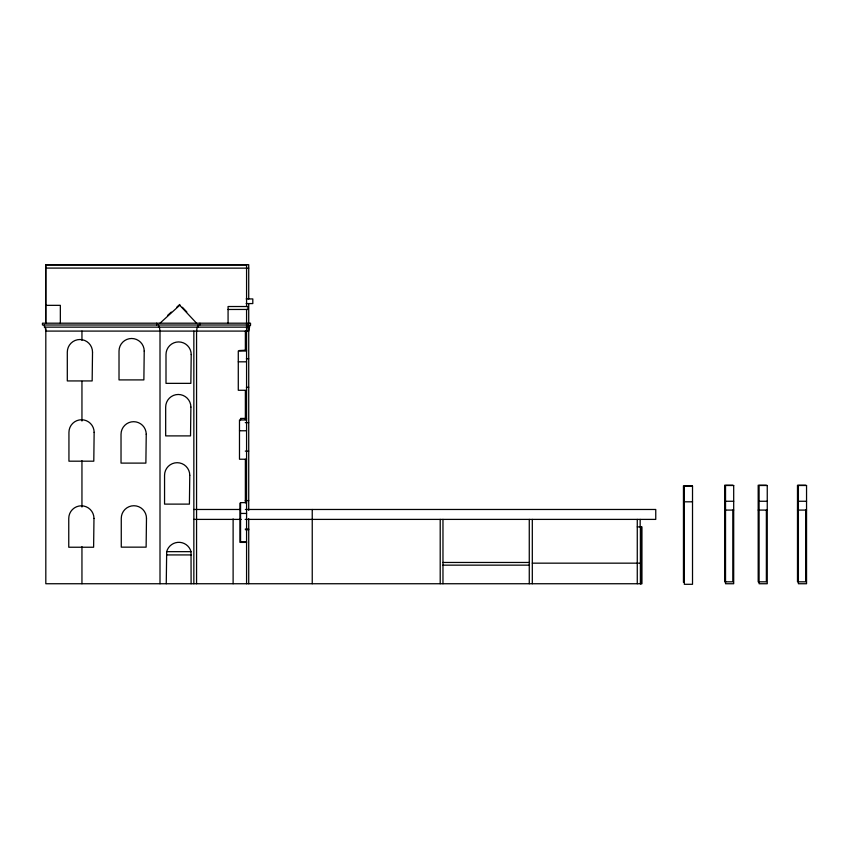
<?xml version="1.0" encoding="UTF-8"?>
<svg xmlns="http://www.w3.org/2000/svg" width="849" height="849" viewBox="0 0 849 849"><rect width="100%" height="100%" fill="white"/><g stroke="black" fill="none" stroke-linecap="round" stroke-linejoin="round"><path stroke-width="1.27" d="M191.099 583.741L191.036 551.659A12.608 12.608 0 0 0 166.68 551.659L166.255 583.741M246.571 331.089L247.165 327.035M249.33 327.035L248.725 331.089L45.814 331.089L45.209 327.152M197.159 327.152L196.565 331.089L196.565 583.741M160.005 323.193L179.733 305.247L179.733 304.462L176.921 307.009M167.529 315.467L171.286 312.082M228.073 309.471L247.887 309.45L247.887 306.521L228.073 306.521L228.073 323.193M45.687 268.093L248.725 268.146M246.157 298.933L252.811 298.933L252.811 303.571L246.157 303.571M45.687 305.343L60.343 305.343L60.343 323.193M246.571 324.997L42.45 324.997L42.45 323.193L250.529 323.193L250.529 325.358L247.08 325.358M246.719 327.035L249.691 327.035L249.691 325.358M246.571 327.152L44.371 327.152L44.371 324.997M246.571 350.17L239.238 350.541M246.571 351.019L238.282 351.019L238.282 390.275L246.571 390.275M246.369 358.798L248.725 358.798M238.282 361.823L246.571 361.823M246.369 387.261L248.725 387.261M246.571 418.43L240.564 418.43L240.564 419.873M246.571 419.968L239.482 419.968L239.482 459.224L246.571 459.224M245.265 422.643L248.725 422.643M239.482 430.772L246.571 430.772M245.265 451.106L248.725 451.106M732.804 485.225L724.632 485.225L724.632 581.82L732.804 581.82L732.804 510.079M766.36 485.225L758.189 485.225L758.189 581.82L766.36 581.82L766.36 510.079M805.659 485.225L797.487 485.225L797.487 581.82L805.659 581.82L805.659 510.079M691.617 485.787L683.456 485.787L683.456 582.382M245.265 500.602L248.725 500.602M725.534 501.26L733.695 501.26M759.091 501.26L767.252 501.26M798.389 501.26L806.55 501.26M684.347 501.812L692.519 501.812M246.571 502.629L240.564 502.629L240.564 541.895L246.571 541.895M193.848 509.474L240.087 509.474M245.361 509.474L655.757 509.474L655.757 519.397L245.149 519.397M724.632 510.079L733.695 510.079M758.189 510.079L767.252 510.079M797.487 510.079L806.55 510.079M240.564 513.443L246.571 513.443M193.848 519.397L241.201 519.397M637.27 526.9L641.95 526.9L641.95 583.741L45.814 583.741L45.814 328.457M245.265 529.054L248.725 529.054M245.414 529.734L248.725 529.734M246.571 542.405L239.959 542.405L239.959 503.149M166.68 551.659L191.036 551.659M166.68 554.928L191.46 554.928M442.966 562.462L529.267 562.462M532.312 563.163L640.39 563.163M442.966 565.147L529.267 565.147M182.397 307.274L186.822 311.954M179.733 305.247L196.565 323.193M159.41 327.152L160.005 331.089L160.005 583.741M641.112 526.9L641.112 583.741M640.751 526.9L640.751 583.741M640.39 526.9L640.39 583.741M640.157 519.397L640.157 526.9M637.27 519.397L637.27 583.741M532.312 519.397L532.312 583.741M529.267 519.397L529.267 583.741M442.966 519.397L442.966 583.741M440.207 519.397L440.207 583.741M312.241 509.474L312.241 583.741M248.725 298.933L248.725 264.697L45.814 264.697L45.814 323.193M248.725 303.571L248.725 323.193M248.725 327.141L248.725 510.334M248.725 518.707L248.725 583.741M248.364 323.193L248.364 325.358M247.526 325.358L247.526 327.035M246.571 306.521L246.571 264.973L45.687 264.973L45.687 323.193M246.571 309.45L246.571 583.741M245.361 331.089L245.361 350.287M245.361 390.551L245.361 419.618M245.361 459.267L245.361 502.873M233.114 518.93L233.114 583.741M199.929 323.193L199.929 324.997M198.008 324.997L198.008 327.152M193.848 331.089L193.848 583.741M158.572 324.997L158.572 327.152M156.651 323.193L156.651 324.997M81.95 331.089L81.95 340.343M81.95 381.35L81.95 421.04M81.95 460.72L81.95 507.023M81.95 546.703L81.95 583.741M92.52 352.123L92.159 380.936L67.304 380.936L67.304 352.123A12.608 12.608 0 0 1 79.912 339.515A12.608 12.608 0 0 1 92.52 352.123M94.143 432.364L93.793 461.187L68.939 461.187L68.939 432.364A12.608 12.608 0 0 1 81.546 419.756A12.608 12.608 0 0 1 94.143 432.364M93.974 518.421L93.613 547.234L68.758 547.234L68.758 518.421A12.608 12.608 0 0 1 81.366 505.813A12.608 12.608 0 0 1 93.974 518.421M144.224 351.093L143.874 379.906L119.019 379.906L119.019 351.093A12.608 12.608 0 0 1 131.627 338.486A12.608 12.608 0 0 1 144.224 351.093M146.24 434.295L145.879 463.108L121.025 463.108L121.025 434.295A12.608 12.608 0 0 1 133.633 421.688A12.608 12.608 0 0 1 146.24 434.295M146.484 518.336L146.124 547.149L121.269 547.149L121.269 518.336A12.608 12.608 0 0 1 133.877 505.728A12.608 12.608 0 0 1 146.484 518.336M191.216 354.532L190.855 383.355L166.001 383.355L166.001 354.532A12.608 12.608 0 0 1 178.608 341.924A12.608 12.608 0 0 1 191.216 354.532M189.773 475.302L189.412 504.115L164.557 504.115L164.557 475.302A12.608 12.608 0 0 1 177.165 462.694A12.608 12.608 0 0 1 189.773 475.302M190.887 407.085L190.526 435.898L165.672 435.898L165.672 407.085A12.608 12.608 0 0 1 178.279 394.477A12.608 12.608 0 0 1 190.887 407.085M733.695 485.49L725.534 485.49L725.534 583.741L733.695 583.741L733.695 485.49M767.252 485.49L759.091 485.49L759.091 583.741L767.252 583.741L767.252 485.49M806.55 485.49L798.389 485.49L798.389 583.741L806.55 583.741L806.55 485.49M692.519 486.042L684.347 486.042L684.347 584.303L692.519 584.303L692.519 486.042"/></g></svg>
